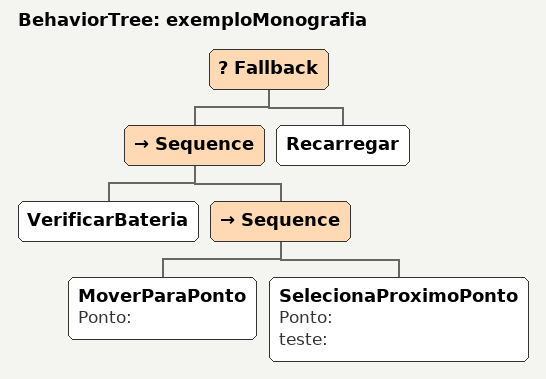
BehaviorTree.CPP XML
<?xml version="1.0" encoding="UTF-8"?>
<root BTCPP_format="3">
  <BehaviorTree ID="exemploMonografia">
    <Fallback>
      <Sequence>
        <VerificarBateria/>
        <Sequence>
          <MoverParaPonto Ponto=""/>
          <SelecionaProximoPonto Ponto=""
                                 teste=""/>
        </Sequence>
      </Sequence>
      <Recarregar/>
    </Fallback>
  </BehaviorTree>

</root>
